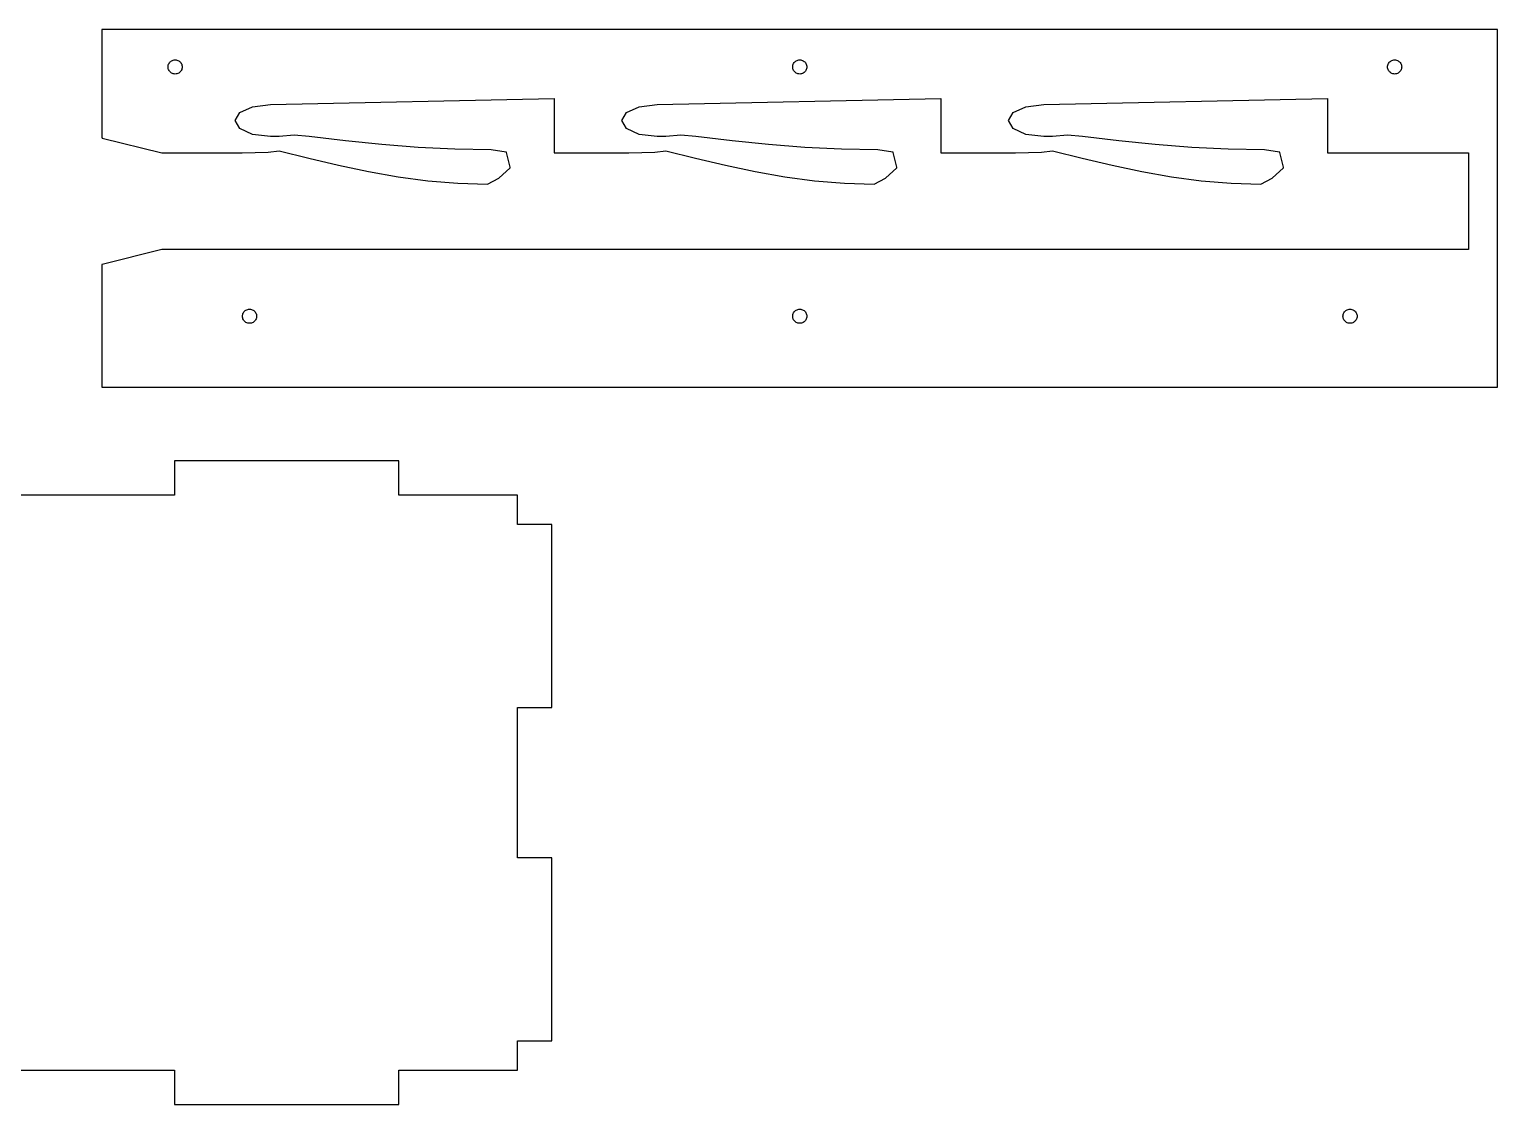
# Model space of a CAD drawing. Header units: metres. Extents: x -99 to 306, y -66 to 316.
# Drawn here: x 103.6 to 301.1, y 171.9 to 316.4 of the extents above; entities that cross this region are included whole.
import ezdxf

# ---------------------------------------------------------------- set-up
doc = ezdxf.new("R2010")
doc.units = ezdxf.units.M

msp = doc.modelspace()

# ---------------------------------------------------------------- linework, layer by layer
for p, q in [((113.352, 316.413), (113.35, 316.407)), ((113.35, 316.407), (113.35, 316.4)), ((113.35, 316.4), (113.35, 301.9)), ((113.354, 316.419), (113.352, 316.413)), ((113.357, 316.425), (113.354, 316.419)), ((113.36, 316.43), (113.357, 316.425)), ((113.365, 316.435), (113.36, 316.43)), ((113.37, 316.44), (113.365, 316.435)), ((113.375, 316.443), (113.37, 316.44)), ((113.381, 316.446), (113.375, 316.443)), ((113.387, 316.448), (113.381, 316.446)), ((113.393, 316.45), (113.387, 316.448)), ((113.4, 316.45), (113.393, 316.45)), ((301, 316.45), (113.4, 316.45)), ((301.007, 316.45), (301, 316.45)), ((301.013, 316.448), (301.007, 316.45)), ((301.019, 316.446), (301.013, 316.448)), ((301.025, 316.443), (301.019, 316.446)), ((301.03, 316.44), (301.025, 316.443)), ((301.035, 316.435), (301.03, 316.44)), ((301.04, 316.43), (301.035, 316.435)), ((301.043, 316.425), (301.04, 316.43)), ((301.046, 316.419), (301.043, 316.425)), ((301.048, 316.413), (301.046, 316.419)), ((301.05, 316.407), (301.048, 316.413)), ((301.05, 316.4), (301.05, 316.407)), ((301.05, 268.4), (301.05, 316.4)), ((122.446, 311.978), (122.528, 312.072)), ((122.528, 312.072), (122.622, 312.154)), ((122.622, 312.154), (122.725, 312.223)), ((122.725, 312.223), (122.836, 312.278)), ((122.836, 312.278), (122.954, 312.317)), ((122.954, 312.317), (123.076, 312.342)), ((123.076, 312.342), (123.2, 312.35)), ((123.2, 312.35), (123.324, 312.342)), ((123.324, 312.342), (123.446, 312.317)), ((123.446, 312.317), (123.563, 312.278)), ((123.563, 312.278), (123.675, 312.223)), ((123.675, 312.223), (123.778, 312.154)), ((123.778, 312.154), (123.872, 312.072)), ((123.872, 312.072), (123.954, 311.978)), ((206.446, 311.978), (206.528, 312.072)), ((206.528, 312.072), (206.622, 312.154)), ((206.622, 312.154), (206.725, 312.223)), ((206.725, 312.223), (206.836, 312.278)), ((206.836, 312.278), (206.954, 312.317)), ((206.954, 312.317), (207.076, 312.342)), ((207.076, 312.342), (207.2, 312.35)), ((207.2, 312.35), (207.324, 312.342)), ((207.324, 312.342), (207.446, 312.317)), ((207.446, 312.317), (207.564, 312.278)), ((207.564, 312.278), (207.675, 312.223)), ((207.675, 312.223), (207.778, 312.154)), ((207.778, 312.154), (207.872, 312.072)), ((207.872, 312.072), (207.954, 311.978)), ((286.446, 311.978), (286.528, 312.072)), ((286.528, 312.072), (286.622, 312.154)), ((286.622, 312.154), (286.725, 312.223)), ((286.725, 312.223), (286.837, 312.278)), ((286.837, 312.278), (286.954, 312.317)), ((286.954, 312.317), (287.076, 312.342)), ((287.076, 312.342), (287.2, 312.35)), ((287.2, 312.35), (287.324, 312.342)), ((287.324, 312.342), (287.446, 312.317)), ((287.446, 312.317), (287.564, 312.278)), ((287.564, 312.278), (287.675, 312.223)), ((287.675, 312.223), (287.778, 312.154)), ((287.778, 312.154), (287.872, 312.072)), ((287.872, 312.072), (287.954, 311.978)), ((122.25, 311.4), (122.258, 311.524)), ((122.258, 311.276), (122.25, 311.4)), ((122.258, 311.524), (122.283, 311.646)), ((122.283, 311.154), (122.258, 311.276)), ((122.283, 311.646), (122.322, 311.764)), ((122.322, 311.037), (122.283, 311.154)), ((122.322, 311.764), (122.377, 311.875)), ((122.377, 310.925), (122.322, 311.037)), ((122.377, 311.875), (122.446, 311.978)), ((122.446, 310.822), (122.377, 310.925)), ((122.528, 310.728), (122.446, 310.822)), ((122.622, 310.646), (122.528, 310.728)), ((122.725, 310.577), (122.622, 310.646)), ((122.836, 310.522), (122.725, 310.577)), ((122.954, 310.482), (122.836, 310.522)), ((123.076, 310.458), (122.954, 310.482)), ((123.2, 310.45), (123.076, 310.458)), ((123.324, 310.458), (123.2, 310.45)), ((123.446, 310.482), (123.324, 310.458)), ((123.563, 310.522), (123.446, 310.482)), ((123.675, 310.577), (123.563, 310.522)), ((123.778, 310.646), (123.675, 310.577)), ((123.872, 310.728), (123.778, 310.646)), ((123.954, 310.822), (123.872, 310.728)), ((123.954, 311.978), (124.023, 311.875)), ((124.023, 310.925), (123.954, 310.822)), ((124.023, 311.875), (124.078, 311.764)), ((124.078, 311.037), (124.023, 310.925)), ((124.078, 311.764), (124.118, 311.646)), ((124.118, 311.154), (124.078, 311.037)), ((124.118, 311.646), (124.142, 311.524)), ((124.142, 311.276), (124.118, 311.154)), ((124.142, 311.524), (124.15, 311.4)), ((124.15, 311.4), (124.142, 311.276)), ((206.25, 311.4), (206.258, 311.524)), ((206.258, 311.276), (206.25, 311.4)), ((206.258, 311.524), (206.283, 311.646)), ((206.283, 311.154), (206.258, 311.276)), ((206.283, 311.646), (206.322, 311.764)), ((206.322, 311.037), (206.283, 311.154)), ((206.322, 311.764), (206.377, 311.875)), ((206.377, 310.925), (206.322, 311.037)), ((206.377, 311.875), (206.446, 311.978)), ((206.446, 310.822), (206.377, 310.925)), ((206.528, 310.728), (206.446, 310.822)), ((206.622, 310.646), (206.528, 310.728)), ((206.725, 310.577), (206.622, 310.646)), ((206.836, 310.522), (206.725, 310.577)), ((206.954, 310.482), (206.836, 310.522)), ((207.076, 310.458), (206.954, 310.482)), ((207.2, 310.45), (207.076, 310.458)), ((207.324, 310.458), (207.2, 310.45)), ((207.446, 310.482), (207.324, 310.458)), ((207.564, 310.522), (207.446, 310.482)), ((207.675, 310.577), (207.564, 310.522)), ((207.778, 310.646), (207.675, 310.577)), ((207.872, 310.728), (207.778, 310.646)), ((207.954, 310.822), (207.872, 310.728)), ((207.954, 311.978), (208.023, 311.875)), ((208.023, 310.925), (207.954, 310.822)), ((208.023, 311.875), (208.078, 311.764)), ((208.078, 311.037), (208.023, 310.925)), ((208.078, 311.764), (208.117, 311.646)), ((208.117, 311.154), (208.078, 311.037)), ((208.117, 311.646), (208.142, 311.524)), ((208.142, 311.276), (208.117, 311.154)), ((208.142, 311.524), (208.15, 311.4)), ((208.15, 311.4), (208.142, 311.276)), ((286.25, 311.4), (286.258, 311.524)), ((286.258, 311.276), (286.25, 311.4)), ((286.258, 311.524), (286.282, 311.646)), ((286.282, 311.154), (286.258, 311.276)), ((286.282, 311.646), (286.322, 311.764)), ((286.322, 311.037), (286.282, 311.154)), ((286.322, 311.764), (286.377, 311.875)), ((286.377, 310.925), (286.322, 311.037)), ((286.377, 311.875), (286.446, 311.978)), ((286.446, 310.822), (286.377, 310.925)), ((286.528, 310.728), (286.446, 310.822)), ((286.622, 310.646), (286.528, 310.728)), ((286.725, 310.577), (286.622, 310.646)), ((286.837, 310.522), (286.725, 310.577)), ((286.954, 310.482), (286.837, 310.522)), ((287.076, 310.458), (286.954, 310.482)), ((287.2, 310.45), (287.076, 310.458)), ((287.324, 310.458), (287.2, 310.45)), ((287.446, 310.482), (287.324, 310.458)), ((287.564, 310.522), (287.446, 310.482)), ((287.675, 310.577), (287.564, 310.522)), ((287.778, 310.646), (287.675, 310.577)), ((287.872, 310.728), (287.778, 310.646)), ((287.954, 310.822), (287.872, 310.728)), ((287.954, 311.978), (288.023, 311.875)), ((288.023, 310.925), (287.954, 310.822)), ((288.023, 311.875), (288.078, 311.764)), ((288.078, 311.037), (288.023, 310.925)), ((288.078, 311.764), (288.117, 311.646)), ((288.117, 311.154), (288.078, 311.037)), ((288.117, 311.646), (288.142, 311.524)), ((288.142, 311.276), (288.117, 311.154)), ((288.142, 311.524), (288.15, 311.4)), ((288.15, 311.4), (288.142, 311.276)), ((131.878, 305.261), (133.614, 306.057)), ((133.614, 306.057), (136.004, 306.35)), ((136.004, 306.35), (174.15, 307.149)), ((174.15, 307.149), (174.15, 299.9)), ((183.878, 305.261), (185.614, 306.057)), ((185.614, 306.057), (188.004, 306.35)), ((188.004, 306.35), (226.15, 307.149)), ((226.15, 307.149), (226.15, 299.9)), ((235.878, 305.261), (237.614, 306.057)), ((237.614, 306.057), (240.004, 306.35)), ((240.004, 306.35), (278.15, 307.149)), ((278.15, 307.149), (278.15, 299.9)), ((131.258, 304.2), (131.878, 305.261)), ((131.878, 303.139), (131.258, 304.2)), ((183.258, 304.2), (183.878, 305.261)), ((183.878, 303.139), (183.258, 304.2)), ((235.258, 304.2), (235.878, 305.261)), ((235.878, 303.139), (235.258, 304.2)), ((133.614, 302.343), (131.878, 303.139)), ((136.003, 302.05), (133.614, 302.343)), ((139.195, 302.25), (137.197, 302.05)), ((139.198, 302.25), (139.195, 302.25)), ((139.205, 302.25), (139.198, 302.25)), ((141.205, 302.05), (139.205, 302.25)), ((185.614, 302.343), (183.878, 303.139)), ((188.003, 302.05), (185.614, 302.343)), ((191.195, 302.25), (189.197, 302.05)), ((191.198, 302.25), (191.195, 302.25)), ((191.205, 302.25), (191.198, 302.25)), ((193.205, 302.05), (191.205, 302.25)), ((237.614, 302.343), (235.878, 303.139)), ((240.003, 302.05), (237.614, 302.343)), ((243.195, 302.25), (241.197, 302.05)), ((243.198, 302.25), (243.195, 302.25)), ((243.205, 302.25), (243.198, 302.25)), ((245.205, 302.05), (243.205, 302.25)), ((113.35, 301.9), (113.35, 301.893)), ((113.35, 301.893), (113.352, 301.887)), ((113.352, 301.887), (113.354, 301.881)), ((113.354, 301.881), (113.357, 301.875)), ((113.357, 301.875), (113.36, 301.87)), ((113.36, 301.87), (113.365, 301.865)), ((113.365, 301.865), (113.37, 301.86)), ((113.37, 301.86), (113.375, 301.857)), ((113.375, 301.857), (113.381, 301.854)), ((113.381, 301.854), (113.388, 301.851)), ((113.388, 301.851), (121.388, 299.851)), ((135.707, 299.95), (137.197, 300.149)), ((137.197, 302.05), (136.003, 302.05)), ((137.197, 300.149), (141.188, 299.15)), ((146.105, 301.493), (141.205, 302.05)), ((151.005, 300.992), (146.105, 301.493)), ((155.903, 300.594), (151.005, 300.992)), ((160.802, 300.338), (155.903, 300.594)), ((165.701, 300.25), (160.802, 300.338)), ((165.707, 300.249), (165.701, 300.25)), ((167.707, 299.949), (165.707, 300.249)), ((187.707, 299.95), (189.197, 300.149)), ((189.197, 302.05), (188.003, 302.05)), ((189.197, 300.149), (193.188, 299.15)), ((198.105, 301.493), (193.205, 302.05)), ((203.005, 300.992), (198.105, 301.493)), ((207.903, 300.594), (203.005, 300.992)), ((212.802, 300.338), (207.903, 300.594)), ((217.701, 300.25), (212.802, 300.338)), ((217.707, 300.249), (217.701, 300.25)), ((219.707, 299.949), (217.707, 300.249)), ((239.707, 299.95), (241.197, 300.149)), ((241.197, 302.05), (240.003, 302.05)), ((241.197, 300.149), (245.188, 299.15)), ((250.105, 301.493), (245.205, 302.05)), ((255.005, 300.992), (250.105, 301.493)), ((259.903, 300.594), (255.005, 300.992)), ((264.802, 300.338), (259.903, 300.594)), ((269.701, 300.25), (264.802, 300.338)), ((269.707, 300.249), (269.701, 300.25)), ((271.707, 299.949), (269.707, 300.249)), ((121.388, 299.851), (121.394, 299.85)), ((121.394, 299.85), (121.4, 299.85)), ((121.4, 299.85), (132.2, 299.85)), ((132.2, 299.85), (135.701, 299.95)), ((135.701, 299.95), (135.707, 299.95)), ((141.188, 299.15), (145.19, 298.199)), ((145.19, 298.199), (149.19, 297.345)), ((167.714, 299.948), (167.707, 299.949)), ((167.72, 299.946), (167.714, 299.948)), ((167.726, 299.943), (167.72, 299.946)), ((167.731, 299.939), (167.726, 299.943)), ((167.736, 299.935), (167.731, 299.939)), ((167.74, 299.93), (167.736, 299.935)), ((167.744, 299.924), (167.74, 299.93)), ((167.747, 299.918), (167.744, 299.924)), ((167.749, 299.912), (167.747, 299.918)), ((168.249, 297.912), (167.749, 299.912)), ((174.15, 299.9), (174.15, 299.893)), ((174.15, 299.893), (174.152, 299.887)), ((174.152, 299.887), (174.154, 299.881)), ((174.154, 299.881), (174.157, 299.875)), ((174.157, 299.875), (174.16, 299.87)), ((174.16, 299.87), (174.165, 299.865)), ((174.165, 299.865), (174.17, 299.86)), ((174.17, 299.86), (174.175, 299.857)), ((174.175, 299.857), (174.181, 299.854)), ((174.181, 299.854), (174.187, 299.852)), ((174.187, 299.852), (174.193, 299.85)), ((174.193, 299.85), (174.2, 299.85)), ((174.2, 299.85), (184.2, 299.85)), ((184.2, 299.85), (187.701, 299.95)), ((187.701, 299.95), (187.707, 299.95)), ((193.188, 299.15), (197.19, 298.199)), ((197.19, 298.199), (201.19, 297.345)), ((219.714, 299.948), (219.707, 299.949)), ((219.72, 299.946), (219.714, 299.948)), ((219.726, 299.943), (219.72, 299.946)), ((219.731, 299.939), (219.726, 299.943)), ((219.736, 299.935), (219.731, 299.939)), ((219.74, 299.93), (219.736, 299.935)), ((219.744, 299.924), (219.74, 299.93)), ((219.747, 299.918), (219.744, 299.924)), ((219.749, 299.912), (219.747, 299.918)), ((220.249, 297.912), (219.749, 299.912)), ((226.15, 299.9), (226.15, 299.893)), ((226.15, 299.893), (226.152, 299.887)), ((226.152, 299.887), (226.154, 299.881)), ((226.154, 299.881), (226.157, 299.875)), ((226.157, 299.875), (226.16, 299.87)), ((226.16, 299.87), (226.165, 299.865)), ((226.165, 299.865), (226.17, 299.86)), ((226.17, 299.86), (226.175, 299.857)), ((226.175, 299.857), (226.181, 299.854)), ((226.181, 299.854), (226.187, 299.852)), ((226.187, 299.852), (226.193, 299.85)), ((226.193, 299.85), (226.2, 299.85)), ((226.2, 299.85), (236.2, 299.85)), ((236.2, 299.85), (239.701, 299.95)), ((239.701, 299.95), (239.707, 299.95)), ((245.188, 299.15), (249.19, 298.199)), ((249.19, 298.199), (253.19, 297.345)), ((271.714, 299.948), (271.707, 299.949)), ((271.72, 299.946), (271.714, 299.948)), ((271.726, 299.943), (271.72, 299.946)), ((271.731, 299.939), (271.726, 299.943)), ((271.736, 299.935), (271.731, 299.939)), ((271.74, 299.93), (271.736, 299.935)), ((271.744, 299.924), (271.74, 299.93)), ((271.747, 299.918), (271.744, 299.924)), ((271.749, 299.912), (271.747, 299.918)), ((272.249, 297.912), (271.749, 299.912)), ((278.15, 299.9), (278.15, 299.893)), ((278.15, 299.893), (278.152, 299.887)), ((278.152, 299.887), (278.154, 299.881)), ((278.154, 299.881), (278.157, 299.875)), ((278.157, 299.875), (278.16, 299.87)), ((278.16, 299.87), (278.165, 299.865)), ((278.165, 299.865), (278.17, 299.86)), ((278.17, 299.86), (278.175, 299.857)), ((278.175, 299.857), (278.181, 299.854)), ((278.181, 299.854), (278.187, 299.852)), ((278.187, 299.852), (278.193, 299.85)), ((278.193, 299.85), (278.2, 299.85)), ((278.2, 299.85), (297.15, 299.85)), ((297.15, 299.85), (297.15, 286.85)), ((149.19, 297.345), (149.191, 297.345)), ((149.191, 297.345), (153.191, 296.633)), ((153.191, 296.633), (153.193, 296.632)), ((153.193, 296.632), (157.193, 296.096)), ((165.224, 295.656), (166.724, 296.456)), ((166.724, 296.456), (166.729, 296.459)), ((166.729, 296.459), (166.734, 296.463)), ((166.734, 296.463), (168.234, 297.863)), ((168.234, 297.863), (168.239, 297.868)), ((168.239, 297.868), (168.242, 297.874)), ((168.242, 297.874), (168.245, 297.879)), ((168.245, 297.879), (168.248, 297.885)), ((168.248, 297.885), (168.249, 297.892)), ((168.25, 297.905), (168.249, 297.912)), ((168.249, 297.892), (168.25, 297.898)), ((168.25, 297.898), (168.25, 297.905)), ((201.19, 297.345), (201.191, 297.345)), ((201.191, 297.345), (205.191, 296.633)), ((205.191, 296.633), (205.193, 296.632)), ((205.193, 296.632), (209.193, 296.096)), ((217.224, 295.656), (218.724, 296.456)), ((218.724, 296.456), (218.729, 296.459)), ((218.729, 296.459), (218.734, 296.463)), ((218.734, 296.463), (220.234, 297.863)), ((220.234, 297.863), (220.239, 297.868)), ((220.239, 297.868), (220.242, 297.874)), ((220.242, 297.874), (220.245, 297.879)), ((220.245, 297.879), (220.248, 297.885)), ((220.248, 297.885), (220.249, 297.892)), ((220.25, 297.905), (220.249, 297.912)), ((220.249, 297.892), (220.25, 297.898)), ((220.25, 297.898), (220.25, 297.905)), ((253.19, 297.345), (253.191, 297.345)), ((253.191, 297.345), (257.191, 296.633)), ((257.191, 296.633), (257.193, 296.632)), ((257.193, 296.632), (261.193, 296.096)), ((269.224, 295.656), (270.724, 296.456)), ((270.724, 296.456), (270.729, 296.459)), ((270.729, 296.459), (270.734, 296.463)), ((270.734, 296.463), (272.234, 297.863)), ((272.234, 297.863), (272.239, 297.868)), ((272.239, 297.868), (272.242, 297.874)), ((272.242, 297.874), (272.245, 297.879)), ((272.245, 297.879), (272.248, 297.885)), ((272.248, 297.885), (272.249, 297.892)), ((272.25, 297.905), (272.249, 297.912)), ((272.249, 297.892), (272.25, 297.898)), ((272.25, 297.898), (272.25, 297.905)), ((157.193, 296.096), (157.196, 296.096)), ((157.196, 296.096), (161.196, 295.763)), ((161.196, 295.763), (161.199, 295.763)), ((161.199, 295.763), (165.199, 295.65)), ((165.199, 295.65), (165.205, 295.65)), ((165.205, 295.65), (165.212, 295.651)), ((165.212, 295.651), (165.218, 295.653)), ((165.218, 295.653), (165.224, 295.656)), ((209.193, 296.096), (209.196, 296.096)), ((209.196, 296.096), (213.196, 295.763)), ((213.196, 295.763), (213.199, 295.763)), ((213.199, 295.763), (217.199, 295.65)), ((217.199, 295.65), (217.205, 295.65)), ((217.205, 295.65), (217.212, 295.651)), ((217.212, 295.651), (217.218, 295.653)), ((217.218, 295.653), (217.224, 295.656)), ((261.193, 296.096), (261.196, 296.096)), ((261.196, 296.096), (265.196, 295.763)), ((265.196, 295.763), (265.199, 295.763)), ((265.199, 295.763), (269.199, 295.65)), ((269.199, 295.65), (269.205, 295.65)), ((269.205, 295.65), (269.212, 295.651)), ((269.212, 295.651), (269.218, 295.653)), ((269.218, 295.653), (269.224, 295.656)), ((121.388, 286.849), (113.388, 284.849)), ((121.393, 286.85), (121.388, 286.849)), ((121.4, 286.85), (121.393, 286.85)), ((297.15, 286.85), (121.4, 286.85)), ((113.351, 284.807), (113.35, 284.8)), ((113.35, 284.8), (113.35, 268.4)), ((113.352, 284.814), (113.351, 284.807)), ((113.354, 284.82), (113.352, 284.814)), ((113.357, 284.826), (113.354, 284.82)), ((113.361, 284.831), (113.357, 284.826)), ((113.365, 284.836), (113.361, 284.831)), ((113.37, 284.84), (113.365, 284.836)), ((113.376, 284.844), (113.37, 284.84)), ((113.382, 284.847), (113.376, 284.844)), ((113.388, 284.849), (113.382, 284.847)), ((132.377, 278.375), (132.446, 278.478)), ((132.446, 278.478), (132.528, 278.572)), ((132.528, 278.572), (132.622, 278.654)), ((132.622, 278.654), (132.725, 278.723)), ((132.725, 278.723), (132.836, 278.778)), ((132.836, 278.778), (132.954, 278.818)), ((132.954, 278.818), (133.076, 278.842)), ((133.076, 278.842), (133.2, 278.85)), ((133.2, 278.85), (133.324, 278.842)), ((133.324, 278.842), (133.446, 278.818)), ((133.446, 278.818), (133.563, 278.778)), ((133.563, 278.778), (133.675, 278.723)), ((133.675, 278.723), (133.778, 278.654)), ((133.778, 278.654), (133.872, 278.572)), ((133.872, 278.572), (133.954, 278.478)), ((133.954, 278.478), (134.023, 278.375)), ((206.377, 278.375), (206.446, 278.478)), ((206.446, 278.478), (206.528, 278.572)), ((206.528, 278.572), (206.622, 278.654)), ((206.622, 278.654), (206.725, 278.723)), ((206.725, 278.723), (206.836, 278.778)), ((206.836, 278.778), (206.954, 278.818)), ((206.954, 278.818), (207.076, 278.842)), ((207.076, 278.842), (207.2, 278.85)), ((207.2, 278.85), (207.324, 278.842)), ((207.324, 278.842), (207.446, 278.818)), ((207.446, 278.818), (207.564, 278.778)), ((207.564, 278.778), (207.675, 278.723)), ((207.675, 278.723), (207.778, 278.654)), ((207.778, 278.654), (207.872, 278.572)), ((207.872, 278.572), (207.954, 278.478)), ((207.954, 278.478), (208.023, 278.375)), ((280.377, 278.375), (280.446, 278.478)), ((280.446, 278.478), (280.528, 278.572)), ((280.528, 278.572), (280.622, 278.654)), ((280.622, 278.654), (280.725, 278.723)), ((280.725, 278.723), (280.837, 278.778)), ((280.837, 278.778), (280.954, 278.818)), ((280.954, 278.818), (281.076, 278.842)), ((281.076, 278.842), (281.2, 278.85)), ((281.2, 278.85), (281.324, 278.842)), ((281.324, 278.842), (281.446, 278.818)), ((281.446, 278.818), (281.564, 278.778)), ((281.564, 278.778), (281.675, 278.723)), ((281.675, 278.723), (281.778, 278.654)), ((281.778, 278.654), (281.872, 278.572)), ((281.872, 278.572), (281.954, 278.478)), ((281.954, 278.478), (282.023, 278.375)), ((132.25, 277.9), (132.258, 278.024)), ((132.258, 277.776), (132.25, 277.9)), ((132.258, 278.024), (132.283, 278.146)), ((132.283, 277.654), (132.258, 277.776)), ((132.283, 278.146), (132.322, 278.263)), ((132.322, 277.536), (132.283, 277.654)), ((132.322, 278.263), (132.377, 278.375)), ((132.377, 277.425), (132.322, 277.536)), ((132.446, 277.322), (132.377, 277.425)), ((132.528, 277.228), (132.446, 277.322)), ((132.622, 277.146), (132.528, 277.228)), ((132.725, 277.077), (132.622, 277.146)), ((132.836, 277.022), (132.725, 277.077)), ((132.954, 276.982), (132.836, 277.022)), ((133.076, 276.958), (132.954, 276.982)), ((133.2, 276.95), (133.076, 276.958)), ((133.324, 276.958), (133.2, 276.95)), ((133.446, 276.982), (133.324, 276.958)), ((133.563, 277.022), (133.446, 276.982)), ((133.675, 277.077), (133.563, 277.022)), ((133.778, 277.146), (133.675, 277.077)), ((133.872, 277.228), (133.778, 277.146)), ((133.954, 277.322), (133.872, 277.228)), ((134.023, 277.425), (133.954, 277.322)), ((134.023, 278.375), (134.078, 278.263)), ((134.078, 277.536), (134.023, 277.425)), ((134.078, 278.263), (134.118, 278.146)), ((134.118, 277.654), (134.078, 277.536)), ((134.118, 278.146), (134.142, 278.024)), ((134.142, 277.776), (134.118, 277.654)), ((134.142, 278.024), (134.15, 277.9)), ((134.15, 277.9), (134.142, 277.776)), ((206.25, 277.9), (206.258, 278.024)), ((206.258, 277.776), (206.25, 277.9)), ((206.258, 278.024), (206.283, 278.146)), ((206.283, 277.654), (206.258, 277.776)), ((206.283, 278.146), (206.322, 278.263)), ((206.322, 277.536), (206.283, 277.654)), ((206.322, 278.263), (206.377, 278.375)), ((206.377, 277.425), (206.322, 277.536)), ((206.446, 277.322), (206.377, 277.425)), ((206.528, 277.228), (206.446, 277.322)), ((206.622, 277.146), (206.528, 277.228)), ((206.725, 277.077), (206.622, 277.146)), ((206.836, 277.022), (206.725, 277.077)), ((206.954, 276.982), (206.836, 277.022)), ((207.076, 276.958), (206.954, 276.982)), ((207.2, 276.95), (207.076, 276.958)), ((207.324, 276.958), (207.2, 276.95)), ((207.446, 276.982), (207.324, 276.958)), ((207.564, 277.022), (207.446, 276.982)), ((207.675, 277.077), (207.564, 277.022)), ((207.778, 277.146), (207.675, 277.077)), ((207.872, 277.228), (207.778, 277.146)), ((207.954, 277.322), (207.872, 277.228)), ((208.023, 277.425), (207.954, 277.322)), ((208.023, 278.375), (208.078, 278.263)), ((208.078, 277.536), (208.023, 277.425)), ((208.078, 278.263), (208.117, 278.146)), ((208.117, 277.654), (208.078, 277.536)), ((208.117, 278.146), (208.142, 278.024)), ((208.142, 277.776), (208.117, 277.654)), ((208.142, 278.024), (208.15, 277.9)), ((208.15, 277.9), (208.142, 277.776)), ((280.25, 277.9), (280.258, 278.024)), ((280.258, 277.776), (280.25, 277.9)), ((280.258, 278.024), (280.282, 278.146)), ((280.282, 277.654), (280.258, 277.776)), ((280.282, 278.146), (280.322, 278.263)), ((280.322, 277.536), (280.282, 277.654)), ((280.322, 278.263), (280.377, 278.375)), ((280.377, 277.425), (280.322, 277.536)), ((280.446, 277.322), (280.377, 277.425)), ((280.528, 277.228), (280.446, 277.322)), ((280.622, 277.146), (280.528, 277.228)), ((280.725, 277.077), (280.622, 277.146)), ((280.837, 277.022), (280.725, 277.077)), ((280.954, 276.982), (280.837, 277.022)), ((281.076, 276.958), (280.954, 276.982)), ((281.2, 276.95), (281.076, 276.958)), ((281.324, 276.958), (281.2, 276.95)), ((281.446, 276.982), (281.324, 276.958)), ((281.564, 277.022), (281.446, 276.982)), ((281.675, 277.077), (281.564, 277.022)), ((281.778, 277.146), (281.675, 277.077)), ((281.872, 277.228), (281.778, 277.146)), ((281.954, 277.322), (281.872, 277.228)), ((282.023, 277.425), (281.954, 277.322)), ((282.023, 278.375), (282.078, 278.263)), ((282.078, 277.536), (282.023, 277.425)), ((282.078, 278.263), (282.117, 278.146)), ((282.117, 277.654), (282.078, 277.536)), ((282.117, 278.146), (282.142, 278.024)), ((282.142, 277.776), (282.117, 277.654)), ((282.142, 278.024), (282.15, 277.9)), ((282.15, 277.9), (282.142, 277.776)), ((113.35, 268.4), (113.35, 268.393)), ((113.35, 268.393), (113.352, 268.387)), ((113.352, 268.387), (113.354, 268.381)), ((113.354, 268.381), (113.357, 268.375)), ((113.357, 268.375), (113.36, 268.37)), ((113.36, 268.37), (113.365, 268.365)), ((113.365, 268.365), (113.37, 268.36)), ((113.37, 268.36), (113.375, 268.357)), ((113.375, 268.357), (113.381, 268.354)), ((113.381, 268.354), (113.387, 268.352)), ((113.387, 268.352), (113.393, 268.35)), ((113.393, 268.35), (113.4, 268.35)), ((113.4, 268.35), (301, 268.35)), ((301, 268.35), (301.007, 268.35)), ((301.007, 268.35), (301.013, 268.352)), ((301.013, 268.352), (301.019, 268.354)), ((301.019, 268.354), (301.025, 268.357)), ((301.025, 268.357), (301.03, 268.36)), ((301.03, 268.36), (301.035, 268.365)), ((301.035, 268.365), (301.04, 268.37)), ((301.04, 268.37), (301.043, 268.375)), ((301.043, 268.375), (301.046, 268.381)), ((301.046, 268.381), (301.048, 268.387)), ((301.048, 268.387), (301.05, 268.393)), ((301.05, 268.393), (301.05, 268.4)), ((123.102, 258.423), (123.1, 258.417)), ((123.1, 258.417), (123.1, 258.41)), ((123.1, 258.41), (123.1, 253.85)), ((123.104, 258.429), (123.102, 258.423)), ((123.107, 258.435), (123.104, 258.429)), ((123.11, 258.44), (123.107, 258.435)), ((123.115, 258.445), (123.11, 258.44)), ((123.12, 258.45), (123.115, 258.445)), ((123.125, 258.453), (123.12, 258.45)), ((123.131, 258.456), (123.125, 258.453)), ((123.137, 258.458), (123.131, 258.456)), ((123.143, 258.46), (123.137, 258.458)), ((123.15, 258.46), (123.143, 258.46)), ((153.25, 258.46), (123.15, 258.46)), ((153.257, 258.46), (153.25, 258.46)), ((153.263, 258.458), (153.257, 258.46)), ((153.269, 258.456), (153.263, 258.458)), ((153.275, 258.453), (153.269, 258.456)), ((153.28, 258.45), (153.275, 258.453)), ((153.285, 258.445), (153.28, 258.45)), ((153.29, 258.44), (153.285, 258.445)), ((153.293, 258.435), (153.29, 258.44)), ((153.296, 258.429), (153.293, 258.435)), ((153.298, 258.423), (153.296, 258.429)), ((153.3, 258.417), (153.298, 258.423)), ((153.3, 258.41), (153.3, 258.417)), ((153.3, 253.85), (153.3, 258.41)), ((123.1, 253.85), (93.3, 253.85)), ((169.2, 253.85), (153.3, 253.85)), ((169.207, 253.85), (169.2, 253.85)), ((169.213, 253.848), (169.207, 253.85)), ((169.219, 253.846), (169.213, 253.848)), ((169.225, 253.843), (169.219, 253.846)), ((169.23, 253.84), (169.225, 253.843)), ((169.235, 253.835), (169.23, 253.84)), ((169.24, 253.83), (169.235, 253.835)), ((169.243, 253.825), (169.24, 253.83)), ((169.246, 253.819), (169.243, 253.825)), ((169.248, 253.813), (169.246, 253.819)), ((169.25, 253.807), (169.248, 253.813)), ((169.25, 253.8), (169.25, 253.807)), ((169.25, 249.9), (169.25, 253.8)), ((173.81, 249.9), (169.25, 249.9)), ((173.817, 249.9), (173.81, 249.9)), ((173.823, 249.898), (173.817, 249.9)), ((173.829, 249.896), (173.823, 249.898)), ((173.835, 249.893), (173.829, 249.896)), ((173.84, 249.89), (173.835, 249.893)), ((173.845, 249.885), (173.84, 249.89)), ((173.85, 249.88), (173.845, 249.885)), ((173.853, 249.875), (173.85, 249.88)), ((173.856, 249.869), (173.853, 249.875)), ((173.858, 249.863), (173.856, 249.869)), ((173.86, 249.857), (173.858, 249.863)), ((173.86, 249.85), (173.86, 249.857)), ((173.86, 225.35), (173.86, 249.85)), ((169.25, 205.1), (169.25, 225.3)), ((169.25, 225.3), (173.81, 225.3)), ((173.81, 225.3), (173.817, 225.3)), ((173.817, 225.3), (173.823, 225.302)), ((173.823, 225.302), (173.829, 225.304)), ((173.829, 225.304), (173.835, 225.307)), ((173.835, 225.307), (173.84, 225.31)), ((173.84, 225.31), (173.845, 225.315)), ((173.845, 225.315), (173.85, 225.32)), ((173.85, 225.32), (173.853, 225.325)), ((173.853, 225.325), (173.856, 225.331)), ((173.856, 225.331), (173.858, 225.337)), ((173.858, 225.337), (173.86, 225.343)), ((173.86, 225.343), (173.86, 225.35)), ((173.81, 205.1), (169.25, 205.1)), ((173.817, 205.1), (173.81, 205.1)), ((173.823, 205.098), (173.817, 205.1)), ((173.829, 205.096), (173.823, 205.098)), ((173.835, 205.093), (173.829, 205.096)), ((173.84, 205.09), (173.835, 205.093)), ((173.845, 205.085), (173.84, 205.09)), ((173.85, 205.08), (173.845, 205.085)), ((173.853, 205.075), (173.85, 205.08)), ((173.856, 205.069), (173.853, 205.075)), ((173.858, 205.063), (173.856, 205.069)), ((173.86, 205.057), (173.858, 205.063)), ((173.86, 205.05), (173.86, 205.057)), ((173.86, 180.55), (173.86, 205.05)), ((169.25, 176.6), (169.25, 180.5)), ((169.25, 180.5), (173.81, 180.5)), ((173.81, 180.5), (173.817, 180.5)), ((173.817, 180.5), (173.823, 180.502)), ((173.823, 180.502), (173.829, 180.504)), ((173.829, 180.504), (173.835, 180.507)), ((173.835, 180.507), (173.84, 180.51)), ((173.84, 180.51), (173.845, 180.515)), ((173.845, 180.515), (173.85, 180.52)), ((173.85, 180.52), (173.853, 180.525)), ((173.853, 180.525), (173.856, 180.531)), ((173.856, 180.531), (173.858, 180.537)), ((173.858, 180.537), (173.86, 180.543)), ((173.86, 180.543), (173.86, 180.55)), ((93.3, 176.55), (123.1, 176.55)), ((123.1, 176.55), (123.1, 171.99)), ((153.3, 171.99), (153.3, 176.55)), ((153.3, 176.55), (169.2, 176.55)), ((169.2, 176.55), (169.207, 176.55)), ((169.207, 176.55), (169.213, 176.552)), ((169.213, 176.552), (169.219, 176.554)), ((169.219, 176.554), (169.225, 176.557)), ((169.225, 176.557), (169.23, 176.56)), ((169.23, 176.56), (169.235, 176.565)), ((169.235, 176.565), (169.24, 176.57)), ((169.24, 176.57), (169.243, 176.575)), ((169.243, 176.575), (169.246, 176.581)), ((169.246, 176.581), (169.248, 176.587)), ((169.248, 176.587), (169.25, 176.593)), ((169.25, 176.593), (169.25, 176.6)), ((123.1, 171.99), (123.1, 171.983)), ((123.1, 171.983), (123.102, 171.977)), ((123.102, 171.977), (123.104, 171.971)), ((123.104, 171.971), (123.107, 171.965)), ((123.107, 171.965), (123.11, 171.96)), ((123.11, 171.96), (123.115, 171.955)), ((123.115, 171.955), (123.12, 171.95)), ((123.12, 171.95), (123.125, 171.947)), ((123.125, 171.947), (123.131, 171.944)), ((123.131, 171.944), (123.137, 171.942)), ((123.137, 171.942), (123.143, 171.94)), ((123.143, 171.94), (123.15, 171.94)), ((123.15, 171.94), (153.25, 171.94)), ((153.25, 171.94), (153.257, 171.94)), ((153.257, 171.94), (153.263, 171.942)), ((153.263, 171.942), (153.269, 171.944)), ((153.269, 171.944), (153.275, 171.947)), ((153.275, 171.947), (153.28, 171.95)), ((153.28, 171.95), (153.285, 171.955)), ((153.285, 171.955), (153.29, 171.96)), ((153.29, 171.96), (153.293, 171.965)), ((153.293, 171.965), (153.296, 171.971)), ((153.296, 171.971), (153.298, 171.977)), ((153.298, 171.977), (153.3, 171.983)), ((153.3, 171.983), (153.3, 171.99))]:
    msp.add_line(p, q)

doc.saveas('drawing.dxf')
